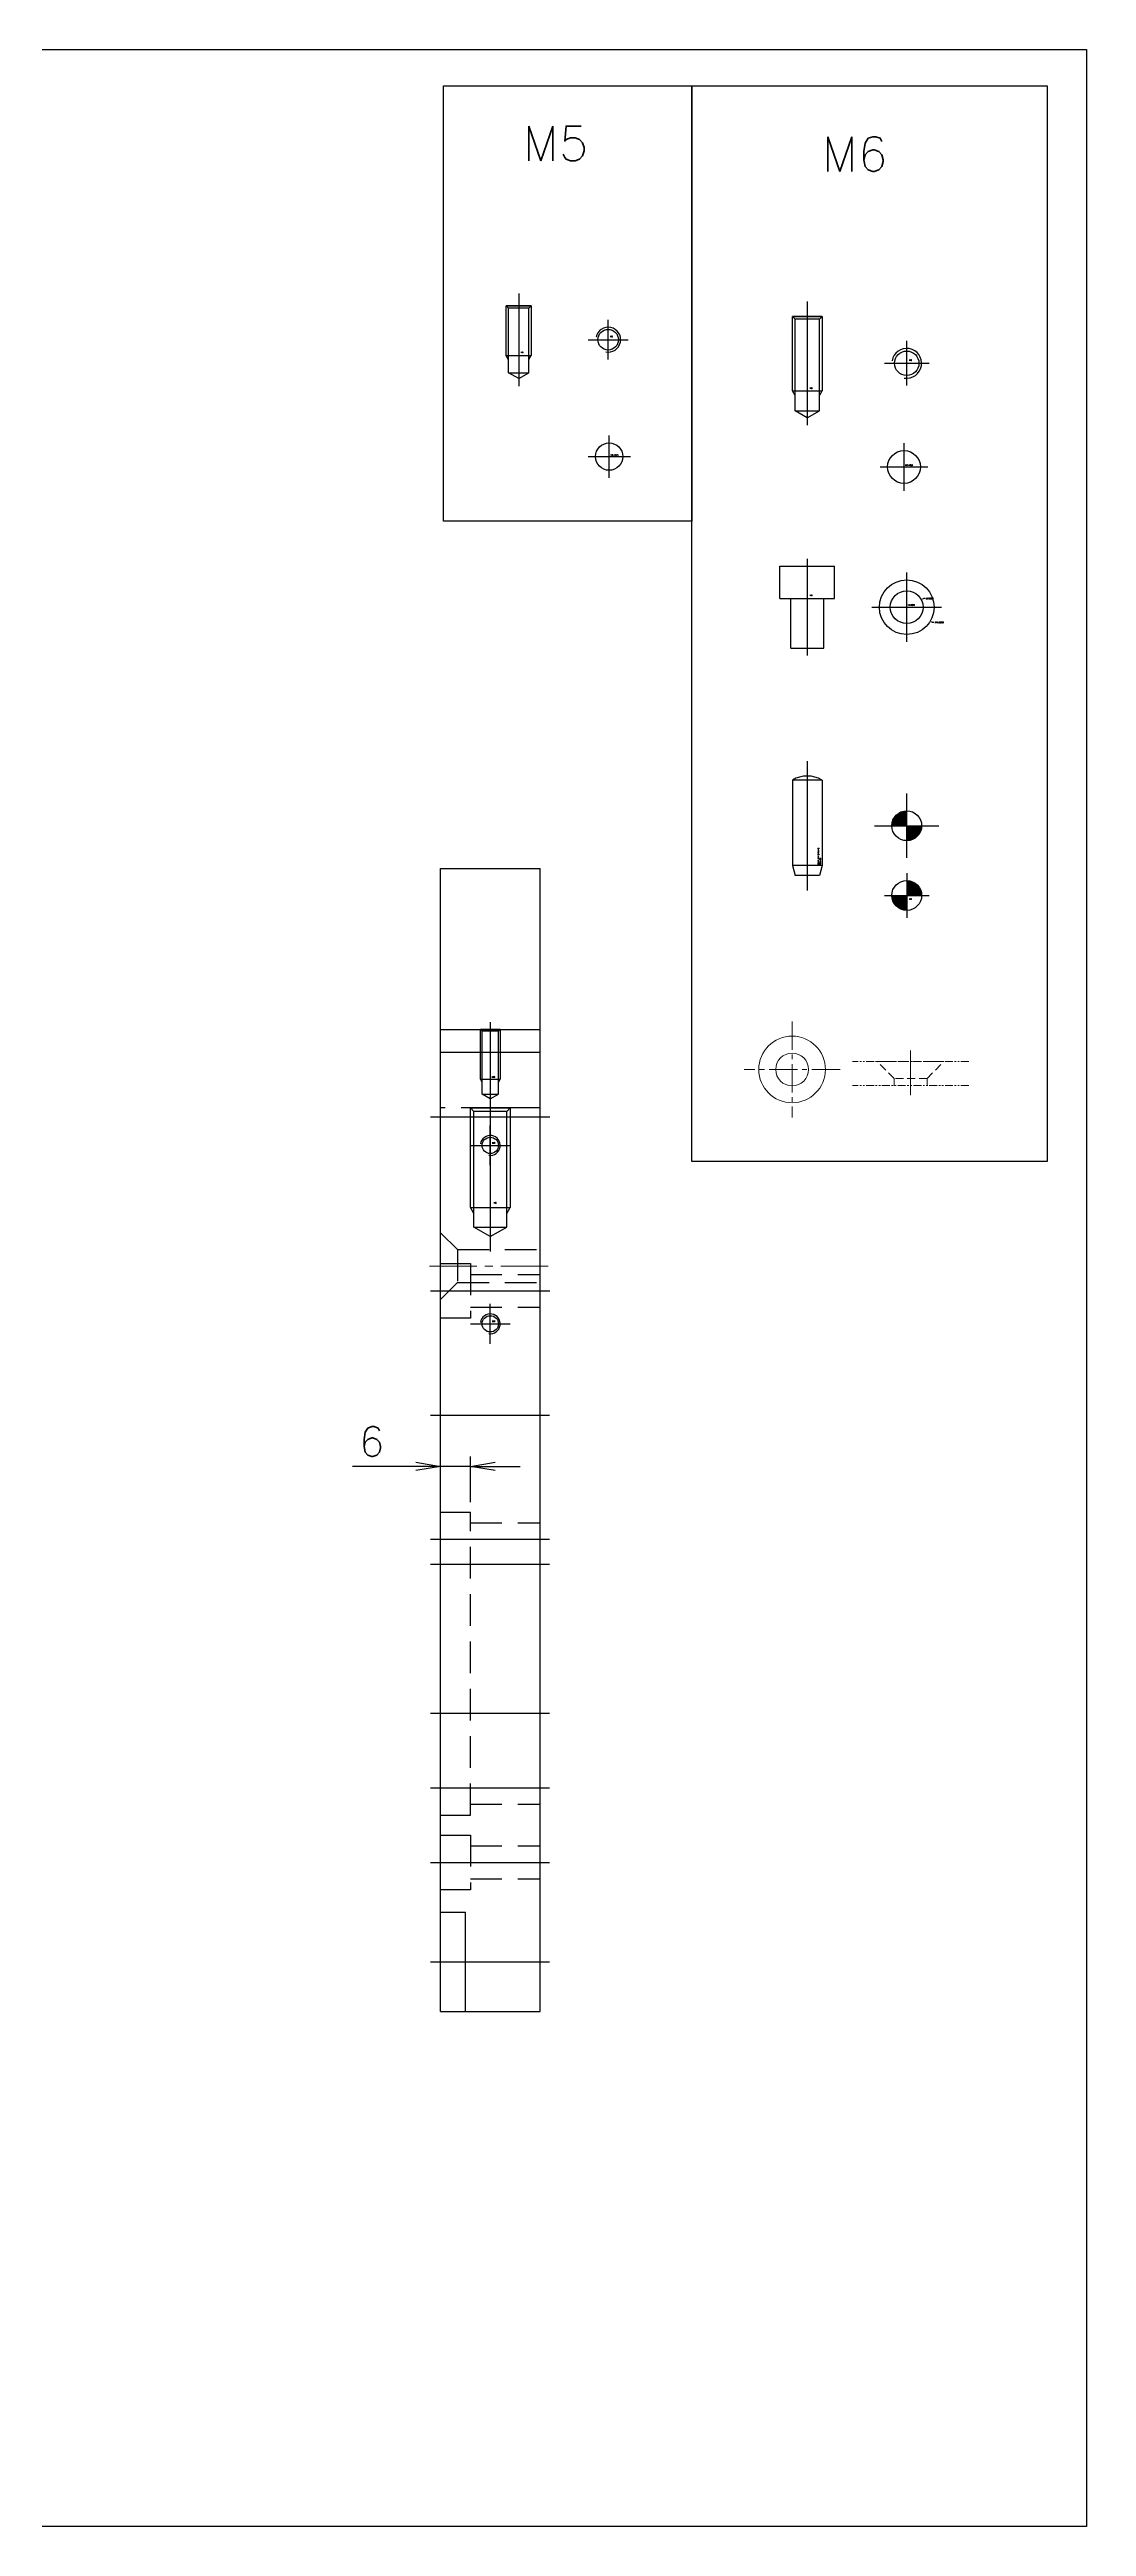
# Model space of a CAD drawing. Header units: millimetres. Extents: x -69 to 11173, y 1341 to 6119.
# Drawn here: x 10057.2 to 10265.8, y 3392.3 to 3890.7 of the extents above; entities that cross this region are included whole.
import ezdxf

# ---------------------------------------------------------------- set-up
doc = ezdxf.new("R2010")
doc.units = ezdxf.units.MM
for name, pattern in [('CENTER', [50.8, 31.75, -6.35, 6.35, -6.35]), ('CENTER2', [28.575, 19.05, -3.175, 3.175, -3.175]), ('HIDDEN', [9.525, 6.35, -3.175]), ('HIDDEN2', [4.7625, 3.175, -1.5875]), ('PHANTOM2', [31.75, 15.875, -3.175, 3.175, -3.175, 3.175, -3.175])]:
    doc.linetypes.add(name, pattern=pattern)
for name, color, linetype in [('0 [SD 2]', 2, 'HIDDEN'), ('1', 220, 'CENTER'), ('3', 223, 'HIDDEN'), ('CL', 1, 'CENTER'), ('O', 7, 'Continuous')]:
    doc.layers.add(name, color=color, linetype=linetype)
for name, color, linetype, lineweight in [('05. 외형선_1', 7, 'Continuous', 20), ('07. Center', 1, 'CENTER2', 13), ('08. Hidden', 2, 'HIDDEN2', 9), ('10. 파단선_1', 6, 'PHANTOM2', 9), ('AM_5', 3, 'Continuous', 25), ('CENTER', 1, 'CENTER', 25)]:
    doc.layers.add(name, color=color, linetype=linetype, lineweight=lineweight)
doc.styles.get("Standard").update_dxf_attribs({"font": 'romans.shx', "bigfont": 'whgtxt.shx'})
doc.dimstyles.new('ISO-25 x2', dxfattribs={"dimscale": 2, "dimtxt": 3, "dimasz": 2.5, "dimexe": 1, "dimexo": 1, "dimgap": 1, "dimtad": 1, "dimdsep": 46, "dimtxsty": 'Standard', "dimblk": 'OPEN', "dimcen": 2.5, "dimclrd": 4, "dimclre": 4, "dimclrt": 2, "dimadec": 1, "dimazin": 2, "dimtfac": 1, "dimtmove": 0, "dimatfit": 0, "dimldrblk": 'OPEN', "dimfxl": 1, "dimarcsym": 0})
doc.dimstyles.get("Standard").update_dxf_attribs({"dimtxt": 0.18, "dimasz": 0.18, "dimexe": 0.18, "dimexo": 0.0625, "dimgap": 0.09, "dimtad": 0, "dimtih": 1, "dimtoh": 1, "dimdec": 4, "dimzin": 0, "dimdsep": 46, "dimtxsty": 'Standard', "dimcen": 0.09, "dimadec": 0, "dimazin": 0, "dimtfac": 1, "dimtdec": 4, "dimtofl": 0, "dimtmove": 0, "dimatfit": 3, "dimfxl": 1, "dimtolj": 1, "dimtzin": 0, "dimarcsym": 0})

# ---------------------------------------------------------------- blocks, each defined once
blk = doc.blocks.new('_OPEN')
at = {"color": 0, "linetype": 'ByBlock'}
for p, q in [((-1, 0.167), (0, 0)), ((0, 0), (-1, -0.167)), ((0, 0), (-1, 0))]:
    blk.add_line(p, q, dxfattribs=at)
blk = doc.blocks.new('*D437')
at = {"color": 4, "lineweight": -2, "transparency": 16777216}
for p, q in [((10130.89, 3605.65), (10118.18, 3605.65)), ((10135.89, 3598.47), (10135.89, 3607.65)), ((10141.89, 3605.65), (10135.89, 3605.65)), ((10141.89, 3598.47), (10141.89, 3607.65)), ((10146.89, 3605.65), (10151.89, 3605.65))]:
    blk.add_line(p, q, dxfattribs=at)
at = {"layer": 'Defpoints', "color": 0, "transparency": 16777216}
for p in [(10135.89, 3605.65), (10135.89, 3596.47), (10141.89, 3596.47)]:
    blk.add_point(p, dxfattribs=at)
at = {"color": 4, "lineweight": -2, "transparency": 16777216, "xscale": 5, "yscale": 5, "zscale": 5}
blk.add_blockref('_OPEN', (10135.89, 3605.65), dxfattribs=at)
at = {"color": 4, "lineweight": -2, "transparency": 16777216, "xscale": 5, "yscale": 5, "zscale": 5, "rotation": 180}
blk.add_blockref('_OPEN', (10141.89, 3605.65), dxfattribs=at)
at = {"color": 2, "transparency": 16777216, "insert": (10122.04, 3610.65), "char_height": 6, "attachment_point": 5}
blk.add_mtext('6', dxfattribs=at)
blk = doc.blocks.new('*D463')
at = {"color": 0, "lineweight": -2, "transparency": 16777216}
for p, q in [((10229.51, 3778.54), (10229.78, 3778.54)), ((10229.65, 3778.4), (10229.65, 3778.67)), ((10233.08, 3780.26), (10232.84, 3780.14)), ((10233.35, 3780.26), (10233.08, 3780.26))]:
    blk.add_line(p, q, dxfattribs=at)
at = {"color": 0, "transparency": 16777216}
blk.add_solid([(10232.82, 3780.18), (10232.86, 3780.1), (10232.6, 3780.02)], dxfattribs=at)
at = {"layer": 'Defpoints', "color": 0, "transparency": 16777216}
for p in [(10232.6, 3780.02), (10226.7, 3777.05)]:
    blk.add_point(p, dxfattribs=at)
at = {"color": 0, "transparency": 16777216, "insert": (10234.28, 3780.26), "char_height": 0.27, "attachment_point": 5}
blk.add_mtext('\\A1;∅6.6000', dxfattribs=at)
blk = doc.blocks.new('*D464')
at = {"color": 0, "lineweight": -2, "transparency": 16777216}
for p, q in [((10229.51, 3778.54), (10229.78, 3778.54)), ((10229.65, 3778.4), (10229.65, 3778.67)), ((10234.86, 3775.48), (10234.63, 3775.62)), ((10235.13, 3775.48), (10234.86, 3775.48))]:
    blk.add_line(p, q, dxfattribs=at)
at = {"color": 0, "transparency": 16777216}
blk.add_solid([(10234.65, 3775.66), (10234.61, 3775.58), (10234.39, 3775.76)], dxfattribs=at)
at = {"layer": 'Defpoints', "color": 0, "transparency": 16777216}
for p in [(10224.9, 3781.31), (10234.39, 3775.76)]:
    blk.add_point(p, dxfattribs=at)
at = {"color": 0, "transparency": 16777216, "insert": (10236.19, 3775.48), "char_height": 0.27, "attachment_point": 5}
blk.add_mtext('\\A1;∅11.0000', dxfattribs=at)
blk = doc.blocks.new('NC4_LHH')
h = blk.add_hatch(color=3)
h.paths.add_polyline_path([(0, 0), (0, 2, 0.414214), (-2, 0)])
h.paths.add_polyline_path([(2, 0), (0, 0), (0, -2, 0.414214)])
at = {"layer": 'CENTER', "ltscale": 0.3}
for p, q in [((0, -4.32), (0, 4.32)), ((-4.32, 0), (4.32, 0))]:
    blk.add_line(p, q, dxfattribs=at)
at = {"layer": 'O', "color": 3, "linetype": 'ByBlock', "lineweight": -2}
blk.add_circle((0, 0), 2, dxfattribs=at)

msp = doc.modelspace()

# ---------------------------------------------------------------- hatches: boundary and pattern name
h = msp.add_hatch(color=256)
h.paths.add_polyline_path([(10229.64888, 3723.53893), (10229.64888, 3720.53893), (10232.64888, 3720.53893, 0.414213562)])
h.paths.add_polyline_path([(10229.64888, 3720.53893), (10226.64888, 3720.53893, 0.414213562), (10229.64888, 3717.53893)])
h.paths.add_polyline_path([(10230.06825, 3720.92961), (10231.15159, 3720.92961), (10231.15159, 3721.67961), (10230.06825, 3721.67961)], flags=24)

# ---------------------------------------------------------------- linework, layer by layer
for p, q in [((10149.53585, 3838.73808), (10149.10283, 3839.18913)), ((10154.10283, 3839.18913), (10149.10283, 3839.18913)), ((10149.10283, 3839.18913), (10154.10283, 3839.18913)), ((10153.66982, 3838.73808), (10149.53585, 3838.73808)), ((10149.53585, 3825.68913), (10149.53585, 3838.73808)), ((10154.10283, 3839.18913), (10153.66982, 3838.73808)), ((10153.66982, 3825.68913), (10153.66982, 3838.73808)), ((10207.19014, 3836.52152), (10206.64888, 3837.06279)), ((10212.64888, 3837.06279), (10206.64888, 3837.06279)), ((10206.64888, 3837.06279), (10212.64888, 3837.06279)), ((10207.19014, 3818.06279), (10207.19014, 3836.52152)), ((10212.10761, 3836.52152), (10207.19014, 3836.52152)), ((10212.64888, 3837.06279), (10212.10761, 3836.52152)), ((10212.10761, 3818.06279), (10212.10761, 3836.52152)), ((10149.10283, 3829.18913), (10154.10283, 3829.18913)), ((10151.60283, 3824.52247), (10149.53585, 3825.68913)), ((10149.53585, 3825.68913), (10153.66982, 3825.68913)), ((10151.60283, 3824.52247), (10153.66982, 3825.68913)), ((10206.64888, 3822.06279), (10212.64888, 3822.06279)), ((10207.19014, 3818.06279), (10212.10761, 3818.06279)), ((10209.64888, 3816.66279), (10207.19014, 3818.06279)), ((10209.64888, 3816.66279), (10212.10761, 3818.06279)), ((10204.14888, 3786.78563), (10215.14888, 3786.78563)), ((10204.14888, 3780.28563), (10204.14888, 3786.78563)), ((10215.14888, 3780.28563), (10215.14888, 3786.78563)), ((10204.14888, 3780.28563), (10215.14888, 3780.28563)), ((10206.34888, 3770.28563), (10206.34888, 3780.28563)), ((10212.94888, 3770.28563), (10212.94888, 3780.28563)), ((10206.34888, 3770.28563), (10212.94888, 3770.28563)), ((10206.64888, 3743.75894), (10206.64888, 3726.56279)), ((10212.64888, 3743.75894), (10206.64888, 3743.75894)), ((10212.64888, 3743.75894), (10212.64888, 3726.56279)), ((10135.89256, 3495.96804), (10135.89256, 3725.96804)), ((10135.89256, 3725.96804), (10155.89256, 3725.96804)), ((10155.89256, 3495.96804), (10155.89256, 3725.96804)), ((10206.64888, 3726.56279), (10207.18478, 3724.56279)), ((10212.64888, 3726.56279), (10206.64888, 3726.56279)), ((10212.11298, 3724.56279), (10207.18478, 3724.56279)), ((10212.64888, 3726.56279), (10212.11298, 3724.56279)), ((10144.26756, 3693.20719), (10143.89256, 3693.56804)), ((10147.89256, 3693.56804), (10143.89256, 3693.56804)), ((10143.89256, 3693.56804), (10147.89256, 3693.56804)), ((10147.51756, 3693.20719), (10144.26756, 3693.20719)), ((10144.26756, 3680.56804), (10144.26756, 3693.20719)), ((10147.89256, 3693.56804), (10147.51756, 3693.20719)), ((10147.51756, 3680.56804), (10147.51756, 3693.20719)), ((10143.89256, 3683.56804), (10147.89256, 3683.56804)), ((10145.89256, 3679.6347), (10144.26756, 3680.56804)), ((10144.26756, 3680.56804), (10147.51756, 3680.56804)), ((10145.89256, 3679.6347), (10147.51756, 3680.56804)), ((10149.89256, 3677.76804), (10141.89256, 3677.76804)), ((10141.89256, 3677.76804), (10149.89256, 3677.76804)), ((10142.56914, 3677.04635), (10141.89256, 3677.76804)), ((10149.21597, 3677.04635), (10142.56914, 3677.04635)), ((10142.56914, 3653.76804), (10142.56914, 3677.04635)), ((10149.89256, 3677.76804), (10149.21597, 3677.04635)), ((10149.21597, 3653.76804), (10149.21597, 3677.04635)), ((10141.89256, 3657.76804), (10149.89256, 3657.76804)), ((10142.56914, 3653.76804), (10149.21597, 3653.76804)), ((10145.89256, 3651.90137), (10142.56914, 3653.76804)), ((10145.89256, 3651.90137), (10149.21597, 3653.76804)), ((10135.89256, 3515.96804), (10140.89256, 3515.96804)), ((10140.89256, 3495.96804), (10140.89256, 3515.96804)), ((10135.89256, 3495.96804), (10155.89256, 3495.96804))]:
    msp.add_line(p, q)
at = {"color": 5}
msp.add_lwpolyline([(9658.5199, 3890.7478), (10265.79393, 3890.7478), (10265.79393, 3392.34245), (9658.5199, 3392.34245)], close=True, dxfattribs=at)
for points in [[(10136.47563, 3883.41133), (10186.42575, 3883.41133), (10186.42575, 3795.85161), (10136.47563, 3795.85161)], [(10186.42575, 3883.41133), (10257.86613, 3883.41133), (10257.86613, 3666.99342), (10186.42575, 3666.99342)]]:
    msp.add_lwpolyline(points, close=True)
for centre, radius in [((10169.60283, 3832.3558), 2.06699), ((10229.64888, 3827.61279), 2.45873), ((10169.81356, 3808.82866), 2.75), ((10229.11007, 3806.75791), 3.3), ((10229.64888, 3778.53563), 5.5), ((10229.64888, 3778.53563), 3.3), ((10229.64888, 3720.53893), 3), ((10145.89256, 3670.23453), 1.63916), ((10145.89256, 3634.33501), 1.63916)]:
    msp.add_circle(centre, radius)
msp.add_arc((10209.64888, 3738.56279), 6, 60, 120)
at = {"layer": '0 [SD 2]'}
for p, q in [((10155.89256, 3677.76804), (10135.89256, 3677.76804)), ((10139.29256, 3649.26369), (10135.89256, 3652.66369)), ((10139.29256, 3649.26369), (10139.29256, 3642.66369)), ((10139.29256, 3649.26369), (10155.89256, 3649.26369)), ((10135.89256, 3646.46804), (10141.89256, 3646.46804)), ((10141.89256, 3646.46804), (10141.89256, 3635.46804)), ((10141.89256, 3644.26804), (10155.89256, 3644.26804)), ((10139.29256, 3642.66369), (10135.89256, 3639.26369)), ((10139.29256, 3642.66369), (10155.89256, 3642.66369)), ((10141.89256, 3635.46804), (10135.89256, 3635.46804)), ((10141.89256, 3637.66804), (10155.89256, 3637.66804)), ((10135.89256, 3596.46804), (10141.89256, 3596.46804)), ((10141.89256, 3535.46804), (10141.89256, 3596.46804)), ((10141.89256, 3594.26804), (10155.89256, 3594.26804)), ((10135.89256, 3535.46804), (10141.89256, 3535.46804)), ((10141.89256, 3537.66804), (10155.89256, 3537.66804)), ((10135.89256, 3531.46804), (10141.89256, 3531.46804)), ((10141.89256, 3531.46804), (10141.89256, 3520.46804)), ((10141.89256, 3529.26804), (10155.89256, 3529.26804)), ((10141.89256, 3520.46804), (10135.89256, 3520.46804)), ((10141.89256, 3522.66804), (10155.89256, 3522.66804))]:
    msp.add_line(p, q, dxfattribs=at)
at = {"layer": '05. 외형선_1'}
for radius in [6.7, 3.3]:
    msp.add_circle((10206.58912, 3685.52099), radius, dxfattribs=at)
at = {"layer": '07. Center', "ltscale": 0.3}
for p, q in [((10206.58912, 3695.1884), (10206.58912, 3675.85357)), ((10216.25653, 3685.52099), (10196.9217, 3685.52099))]:
    msp.add_line(p, q, dxfattribs=at)
at = {"layer": '07. Center', "ltscale": 0.5}
for p, q in [((10230.43054, 3689.3145), (10230.43054, 3680.3145)), ((10133.69256, 3645.96369), (10157.81986, 3645.96369))]:
    msp.add_line(p, q, dxfattribs=at)
at = {"layer": '08. Hidden', "ltscale": 0.5}
for p, q in [((10237.13054, 3687.1145), (10223.73054, 3687.1145)), ((10227.13054, 3683.7145), (10223.73054, 3687.1145)), ((10233.73054, 3683.7145), (10227.13054, 3683.7145)), ((10227.13054, 3683.7145), (10227.13054, 3682.3145)), ((10233.73054, 3683.7145), (10237.13054, 3687.1145)), ((10233.73054, 3683.7145), (10233.73054, 3682.3145))]:
    msp.add_line(p, q, dxfattribs=at)
at = {"layer": '1', "linetype": 'ByBlock'}
for p, q in [((10149.10283, 3829.18913), (10149.10283, 3839.18913)), ((10154.10283, 3839.18913), (10154.10283, 3829.18913)), ((10206.64888, 3822.06279), (10206.64888, 3837.06279)), ((10212.64888, 3837.06279), (10212.64888, 3822.06279)), ((10149.53585, 3828.40788), (10149.10283, 3829.18913)), ((10153.66982, 3828.40786), (10154.10283, 3829.18913)), ((10207.19014, 3821.12526), (10206.64888, 3822.06279)), ((10212.10761, 3821.12526), (10212.64888, 3822.06279)), ((10143.89256, 3683.56804), (10143.89256, 3693.56804)), ((10147.89256, 3693.56804), (10147.89256, 3683.56804)), ((10144.2534, 3682.94302), (10143.89256, 3683.56804)), ((10147.53171, 3682.94302), (10147.89256, 3683.56804)), ((10141.89256, 3657.76804), (10141.89256, 3677.76804)), ((10149.89256, 3677.76804), (10149.89256, 3657.76804)), ((10142.56914, 3656.518), (10141.89256, 3657.76804)), ((10149.21597, 3656.518), (10149.89256, 3657.76804))]:
    msp.add_line(p, q, dxfattribs=at)
at = {"layer": '1', "ltscale": 2}
for p, q in [((10151.60283, 3841.68913), (10151.60283, 3823.02247)), ((10229.64888, 3725.03893), (10229.64888, 3716.03893)), ((10225.14888, 3720.53893), (10234.14888, 3720.53893))]:
    msp.add_line(p, q, dxfattribs=at)
at = {"layer": '1', "ltscale": 4}
for p, q in [((10209.64888, 3840.06279), (10209.64888, 3815.16279)), ((10229.64888, 3823.11279), (10229.64888, 3832.11279)), ((10225.14888, 3827.61279), (10234.14888, 3827.61279)), ((10209.64888, 3788.28563), (10209.64888, 3768.78563)), ((10229.64888, 3771.53563), (10229.64888, 3785.53563)), ((10222.64888, 3778.53563), (10236.64888, 3778.53563)), ((10145.89256, 3680.76804), (10145.89256, 3648.90137))]:
    msp.add_line(p, q, dxfattribs=at)
at = {"layer": '1', "ltscale": 3}
for p, q in [((10169.60283, 3828.3558), (10169.60283, 3836.3558)), ((10165.60283, 3832.3558), (10173.60283, 3832.3558)), ((10169.81356, 3804.57866), (10169.81356, 3813.07866)), ((10165.56356, 3808.82866), (10174.06356, 3808.82866)), ((10229.11007, 3801.95791), (10229.11007, 3811.55791)), ((10224.31007, 3806.75791), (10233.91007, 3806.75791)), ((10209.64888, 3747.56279), (10209.64888, 3721.56279)), ((10145.89256, 3695.06804), (10145.89256, 3678.1347)), ((10145.89256, 3666.23453), (10145.89256, 3674.23453)), ((10141.89256, 3670.23453), (10149.89256, 3670.23453)), ((10141.89256, 3634.33501), (10149.89256, 3634.33501)), ((10145.89256, 3630.33501), (10145.89256, 3638.33501))]:
    msp.add_line(p, q, dxfattribs=at)
at = {"layer": '1', "linetype": 'ByBlock'}
for centre, radius, start, end in [((10169.60283, 3832.3558), 2.5, 258.463041, 168.463041), ((10229.64888, 3827.61279), 3, 260.4059318, 170.4059318), ((10145.89256, 3670.23453), 2, 261.3730734, 171.3730734), ((10145.89256, 3634.33501), 2, 261.3730734, 171.3730734)]:
    msp.add_arc(centre, radius, start, end, dxfattribs=at)
at = {"layer": '10. 파단선_1', "ltscale": 0.1}
for p, q in [((10242.13054, 3687.1145), (10218.73054, 3687.1145)), ((10242.13054, 3682.3145), (10218.73054, 3682.3145))]:
    msp.add_line(p, q, dxfattribs=at)
at = {"layer": 'AM_5', "color": 0}
for p, q in [((10135.89256, 3693.56804), (10155.89256, 3693.56804)), ((10135.89256, 3688.96804), (10155.89256, 3688.96804)), ((10135.89256, 3615.96804), (10155.89256, 3615.96804))]:
    msp.add_line(p, q, dxfattribs=at)
at = {"layer": 'CL'}
for p, q in [((10133.89256, 3675.96804), (10157.89256, 3675.96804)), ((10133.89256, 3640.96804), (10157.89256, 3640.96804)), ((10133.89256, 3615.96804), (10157.76723, 3615.96804)), ((10133.89256, 3590.99798), (10157.76723, 3590.99798)), ((10133.89256, 3585.96804), (10157.76723, 3585.96804)), ((10133.89256, 3555.96804), (10157.76723, 3555.96804)), ((10133.89256, 3540.99798), (10157.76723, 3540.99798)), ((10133.89256, 3525.96804), (10157.76723, 3525.96804)), ((10133.89256, 3505.96804), (10157.76723, 3505.96804))]:
    msp.add_line(p, q, dxfattribs=at)

# ---------------------------------------------------------------- block references
at = {"layer": 'O', "xscale": 1.5, "yscale": 1.5, "zscale": 1.5}
msp.add_blockref('NC4_LHH', (10229.64888, 3734.56279), dxfattribs=at)

# ---------------------------------------------------------------- texts
for s, p in [('M5', (10152.45205, 3868.34116)), ('M6', (10212.61179, 3866.21482))]:
    msp.add_text(s, height=7).set_placement(p)
at = {"layer": '3'}
for s, height, p in [('M5', 0.25, (10170.0388, 3832.86743)), ('M5', 0.25, (10152.0388, 3829.70077)), ('M6', 0.25, (10230.19325, 3828.12847)), ('M6', 0.25, (10210.17203, 3822.47385)), ('M5-%%C5.5', 0.25, (10170.12614, 3809.03054)), ('M6-%%C6.6', 0.25, (10229.34813, 3807.009)), ('M6', 0.25, (10210.19325, 3780.8013)), ('M6 C/B', 0.25, (10229.88436, 3778.8613)), ('%%c6', 0.25, (10230.19325, 3719.68621)), ('M4', 0.333333, (10146.24133, 3683.84208)), ('M4', 0.333333, (10146.25547, 3670.57832)), ('M8', 0.25, (10146.61839, 3658.5556)), ('M4', 0.333333, (10146.25547, 3634.67879))]:
    msp.add_text(s, height=height, dxfattribs=at).set_placement(p)
for s, p in [('DOWEL PIN (MISUMI)', (10211.99764, 3726.65975)), ('MS6-20', (10212.38356, 3726.68688))]:
    msp.add_text(s, height=0.25, rotation=90, dxfattribs=at).set_placement(p)

# ---------------------------------------------------------------- dimensions: what is measured, and where the dimension line sits
for p1, p2, picture, middle in [((10224.9028, 3781.31496), (10234.39496, 3775.75629), '*D464', (10236.18523, 3775.48341)), ((10226.69995, 3777.05448), (10232.59781, 3780.01678), '*D463', (10234.27608, 3780.25915))]:
    dim = msp.add_diameter_dim_2p(p1=p1, p2=p2, dimstyle='Standard', override={"dimscale": 1.5})
    dim.commit()
    dim.dimension.update_dxf_attribs({"geometry": picture, "text_midpoint": middle})
dim = msp.add_linear_dim(base=(10135.89256, 3605.64827), p1=(10141.89256, 3596.46804), p2=(10135.89256, 3596.46804), dimstyle='ISO-25 x2')
dim.commit()
dim.dimension.update_dxf_attribs({"geometry": '*D437', "text_midpoint": (10122.03541, 3610.64827)})

doc.saveas('drawing.dxf')
